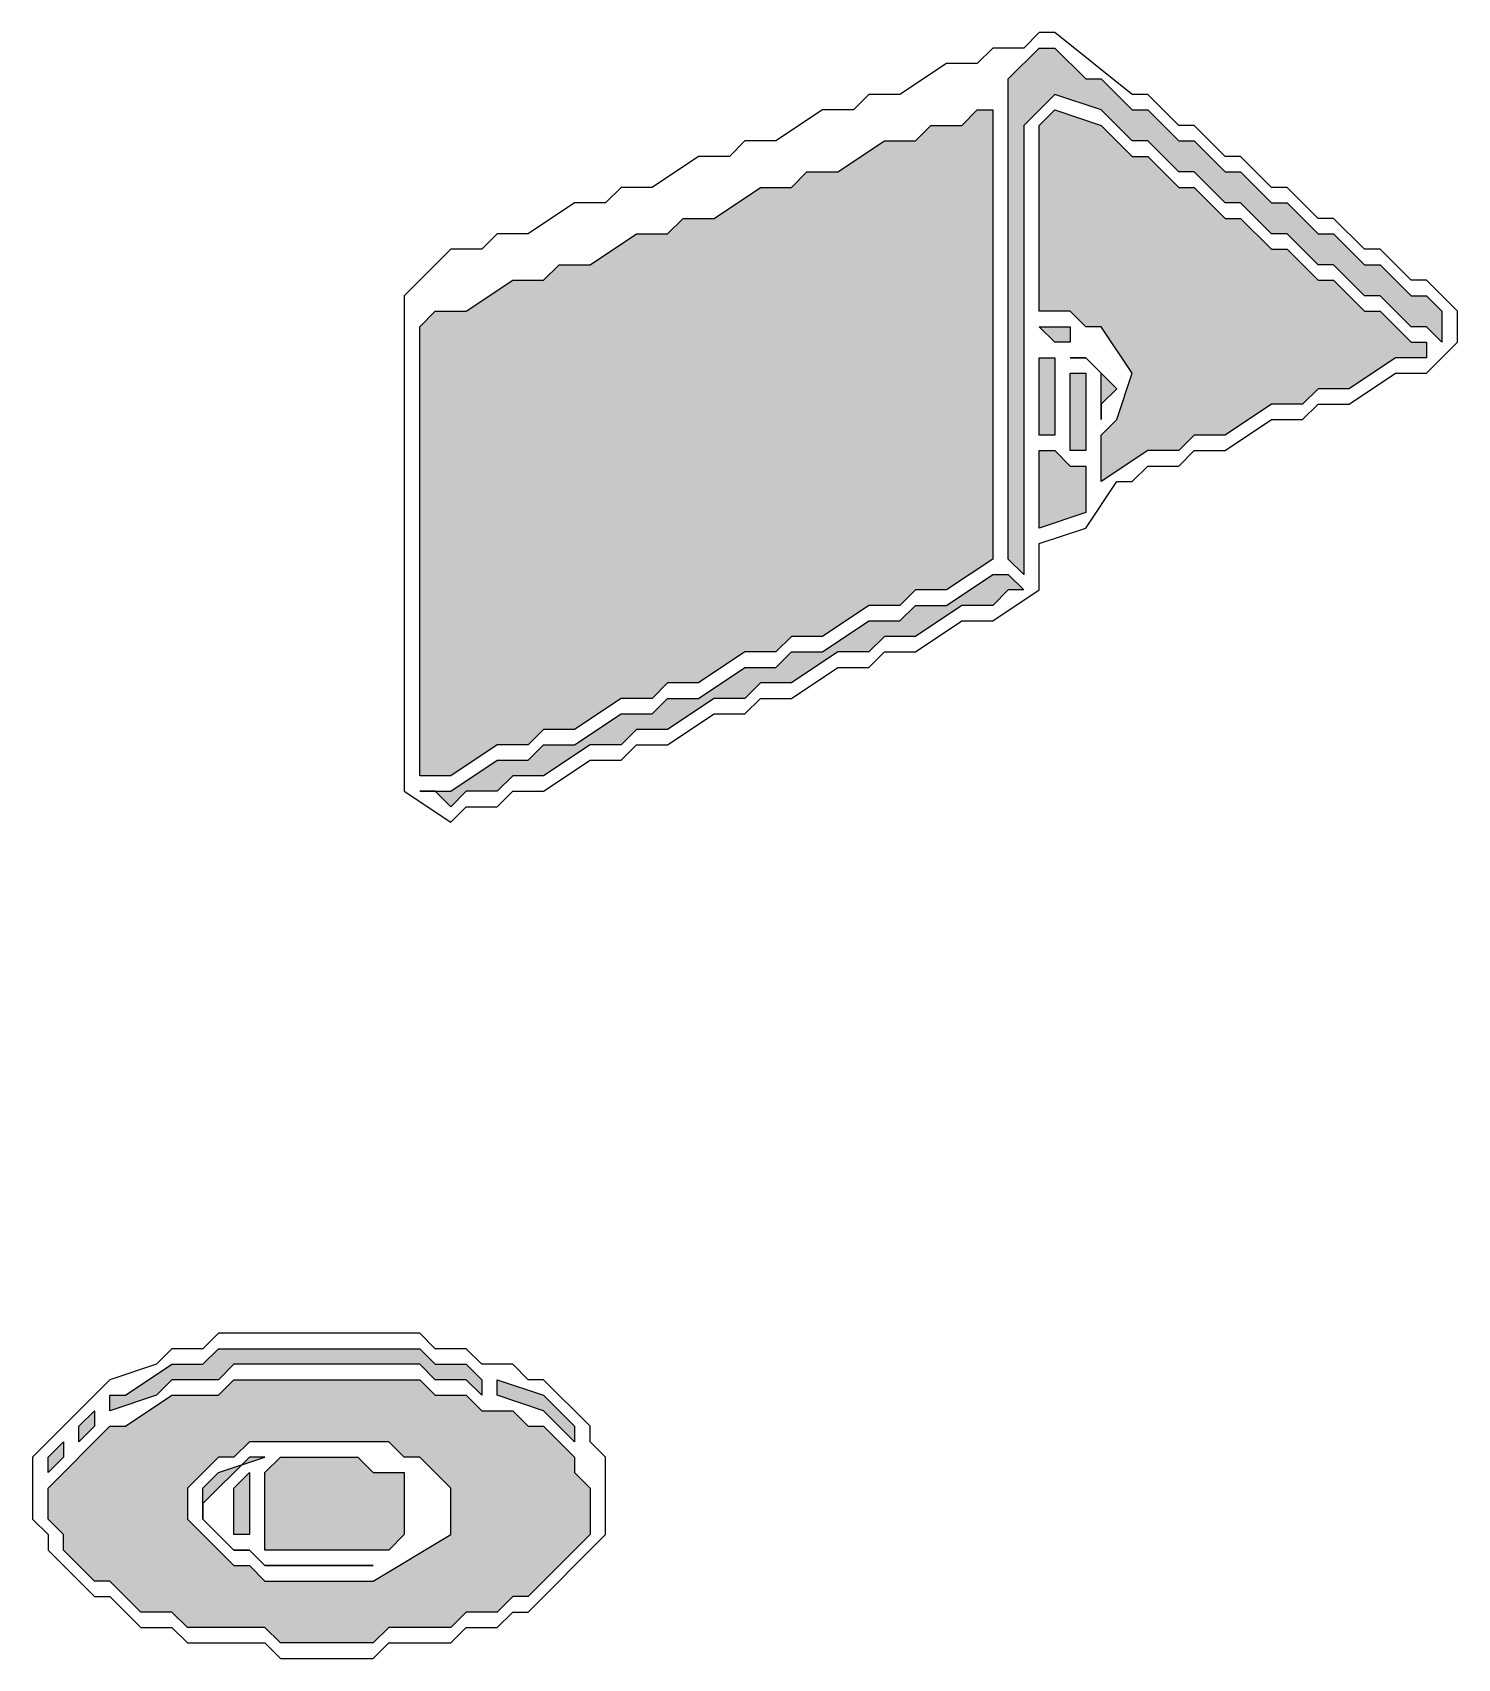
# Model space of a CAD drawing. Header units: millimetres. Extents: x 5 to 252589, y 5 to 415.
# Drawn here: x 12450.5 to 12458.17, y 291.5 to 300.25 of the extents above; entities that cross this region are included whole.
import ezdxf

# ---------------------------------------------------------------- set-up
doc = ezdxf.new("R2010")
doc.units = ezdxf.units.MM
doc.layers.add('HATCH', color=8, linetype='Continuous', lineweight=9)
doc.layers.add('OUTLINE', color=7, linetype='Continuous', lineweight=25)

msp = doc.modelspace()

# ---------------------------------------------------------------- hatches: boundary and pattern name
at = {"layer": 'HATCH', "true_color": 0x46828b}
msp.add_hatch(color=137, dxfattribs=at).paths.add_polyline_path([(12455.83333, 297.33333), (12455.75, 297.41667), (12455.75, 300), (12455.91667, 300.16667), (12456, 300.16667), (12456.16667, 300), (12456.25, 300), (12456.41667, 299.83333), (12456.5, 299.83333), (12456.66667, 299.66667), (12456.75, 299.66667), (12456.91667, 299.5), (12457, 299.5), (12457.16667, 299.33333), (12457.25, 299.33333), (12457.41667, 299.16667), (12457.5, 299.16667), (12457.66667, 299), (12457.75, 299), (12457.91667, 298.83333), (12458, 298.83333), (12458.08333, 298.75), (12458.08333, 298.58333), (12458, 298.66667), (12457.91667, 298.66667), (12457.75, 298.83333), (12457.66667, 298.83333), (12457.5, 299), (12457.41667, 299), (12457.25, 299.16667), (12457.16667, 299.16667), (12457, 299.33333), (12456.91667, 299.33333), (12456.75, 299.5), (12456.66667, 299.5), (12456.5, 299.66667), (12456.41667, 299.66667), (12456.25, 299.83333), (12456, 299.91667), (12455.83333, 299.75)])
at = {"layer": 'HATCH', "true_color": 0x46858f}
msp.add_hatch(color=145, dxfattribs=at).paths.add_polyline_path([(12452.58333, 296.25), (12452.58333, 298.66667), (12452.66667, 298.75), (12452.83333, 298.75), (12453.08333, 298.91667), (12453.25, 298.91667), (12453.33333, 299), (12453.5, 299), (12453.75, 299.16667), (12453.91667, 299.16667), (12454, 299.25), (12454.16667, 299.25), (12454.41667, 299.41667), (12454.58333, 299.41667), (12454.66667, 299.5), (12454.83333, 299.5), (12455.08333, 299.66667), (12455.25, 299.66667), (12455.33333, 299.75), (12455.5, 299.75), (12455.58333, 299.83333), (12455.66667, 299.83333), (12455.66667, 297.41667), (12455.41667, 297.25), (12455.25, 297.25), (12455.16667, 297.16667), (12455, 297.16667), (12454.75, 297), (12454.58333, 297), (12454.5, 296.91667), (12454.33333, 296.91667), (12454.08333, 296.75), (12453.91667, 296.75), (12453.83333, 296.66667), (12453.66667, 296.66667), (12453.41667, 296.5), (12453.25, 296.5), (12453.16667, 296.41667), (12453, 296.41667), (12452.75, 296.25)])
at = {"layer": 'HATCH', "true_color": 0x46909b}
for points in [[(12458, 298.5), (12457.83333, 298.5), (12457.58333, 298.33333), (12457.41667, 298.33333), (12457.33333, 298.25), (12457.16667, 298.25), (12456.91667, 298.08333), (12456.75, 298.08333), (12456.66667, 298), (12456.5, 298), (12456.25, 297.83333), (12456.25, 298.08333), (12456.33333, 298.16667), (12456.41667, 298.41667), (12456.25, 298.66667), (12456.16667, 298.66667), (12456.08333, 298.75), (12455.91667, 298.75), (12455.91667, 299.75), (12456, 299.83333), (12456.25, 299.75), (12456.41667, 299.58333), (12456.5, 299.58333), (12456.66667, 299.41667), (12456.75, 299.41667), (12456.91667, 299.25), (12457, 299.25), (12457.16667, 299.08333), (12457.25, 299.08333), (12457.41667, 298.91667), (12457.5, 298.91667), (12457.66667, 298.75), (12457.75, 298.75), (12457.91667, 298.58333), (12458, 298.58333)], [(12452.58333, 296.16667), (12452.75, 296.16667), (12453, 296.33333), (12453.16667, 296.33333), (12453.25, 296.41667), (12453.41667, 296.41667), (12453.66667, 296.58333), (12453.83333, 296.58333), (12453.91667, 296.66667), (12454.08333, 296.66667), (12454.33333, 296.83333), (12454.5, 296.83333), (12454.58333, 296.91667), (12454.75, 296.91667), (12455, 297.08333), (12455.16667, 297.08333), (12455.25, 297.16667), (12455.41667, 297.16667), (12455.66667, 297.33333), (12455.75, 297.33333), (12455.83333, 297.25), (12455.75, 297.25), (12455.66667, 297.16667), (12455.5, 297.16667), (12455.25, 297), (12455.08333, 297), (12455, 296.91667), (12454.83333, 296.91667), (12454.58333, 296.75), (12454.41667, 296.75), (12454.33333, 296.66667), (12454.16667, 296.66667), (12453.91667, 296.5), (12453.75, 296.5), (12453.66667, 296.41667), (12453.5, 296.41667), (12453.25, 296.25), (12453.08333, 296.25), (12453, 296.16667), (12452.83333, 296.16667), (12452.75, 296.08333), (12452.66667, 296.16667)]]:
    msp.add_hatch(color=135, dxfattribs=at).paths.add_polyline_path(points)
at = {"layer": 'HATCH', "true_color": 0xabb0b4}
for points in [[(12456.08333, 298.58333), (12456, 298.58333), (12455.91667, 298.66667), (12456.08333, 298.66667)], [(12455.91667, 298.08333), (12455.91667, 298.5), (12456, 298.5), (12456, 298.08333)], [(12451.75, 292.08333), (12451.75, 292.5), (12451.83333, 292.58333), (12452.25, 292.58333), (12452.33333, 292.5), (12452.5, 292.5), (12452.5, 292.16667), (12452.41667, 292.08333)]]:
    msp.add_hatch(color=253, dxfattribs=at).paths.add_polyline_path(points)
at = {"layer": 'HATCH', "true_color": 0xb9bfc3}
for points in [[(12456.25, 298.16667), (12456.25, 298.41667), (12456.16667, 298.5), (12456.08333, 298.5), (12456.16667, 298.5), (12456.33333, 298.33333), (12456.25, 298.25)], [(12455.91667, 297.58333), (12455.91667, 298), (12456, 298), (12456.08333, 297.91667), (12456.16667, 297.91667), (12456.16667, 297.66667)], [(12452.33333, 292), (12451.75, 292), (12451.66667, 292.08333), (12451.58333, 292.08333), (12451.41667, 292.25), (12451.41667, 292.41667), (12451.5, 292.5), (12451.75, 292.58333), (12451.66667, 292.58333), (12451.41667, 292.33333), (12451.41667, 292.25), (12451.58333, 292.08333), (12451.66667, 292.08333), (12451.75, 292)]]:
    msp.add_hatch(color=9, dxfattribs=at).paths.add_polyline_path(points)
at = {"layer": 'HATCH', "true_color": 0xa6abaf}
for points in [[(12456.08333, 298), (12456.08333, 298.41667), (12456.16667, 298.41667), (12456.16667, 298)], [(12451.58333, 292.16667), (12451.58333, 292.41667), (12451.66667, 292.5), (12451.66667, 292.16667)]]:
    msp.add_hatch(color=253, dxfattribs=at).paths.add_polyline_path(points)
at = {"layer": 'HATCH', "true_color": 0xbfa37e}
msp.add_hatch(color=33, dxfattribs=at).paths.add_polyline_path([(12450.91667, 292.83333), (12450.91667, 292.91667), (12451, 292.91667), (12451.25, 293.08333), (12451.41667, 293.08333), (12451.5, 293.16667), (12452.58333, 293.16667), (12452.66667, 293.08333), (12452.83333, 293.08333), (12452.91667, 293), (12452.91667, 292.91667), (12452.83333, 293), (12452.66667, 293), (12452.58333, 293.08333), (12451.58333, 293.08333), (12451.5, 293), (12451.25, 293), (12451.16667, 292.91667)])
at = {"layer": 'HATCH', "true_color": 0xceb089}
h = msp.add_hatch(color=43, dxfattribs=at)
h.paths.add_polyline_path([(12450.58333, 292.25), (12450.58333, 292.41667), (12450.91667, 292.75), (12451, 292.75), (12451.25, 292.91667), (12451.5, 292.91667), (12451.58333, 293), (12452.58333, 293), (12452.66667, 292.91667), (12452.83333, 292.91667), (12452.91667, 292.83333), (12453.08333, 292.83333), (12453.16667, 292.75), (12453.25, 292.75), (12453.41667, 292.58333), (12453.41667, 292.5), (12453.5, 292.41667), (12453.5, 292.16667), (12453.16667, 291.83333), (12453.08333, 291.83333), (12453, 291.75), (12452.83333, 291.75), (12452.75, 291.66667), (12452.41667, 291.66667), (12452.33333, 291.58333), (12451.83333, 291.58333), (12451.75, 291.66667), (12451.33333, 291.66667), (12451.25, 291.75), (12451.08333, 291.75), (12450.91667, 291.91667), (12450.83333, 291.91667), (12450.66667, 292.08333), (12450.66667, 292.16667)])
h.paths.add_polyline_path([(12451.33333, 292.25), (12451.58333, 292), (12451.66667, 292), (12451.75, 291.91667), (12452.33333, 291.91667), (12452.75, 292.16667), (12452.75, 292.41667), (12452.58333, 292.58333), (12452.5, 292.58333), (12452.41667, 292.66667), (12451.66667, 292.66667), (12451.58333, 292.58333), (12451.5, 292.58333), (12451.33333, 292.41667)], flags=0)
at = {"layer": 'HATCH', "true_color": 0xb99e7b}
for points in [[(12453.41667, 292.66667), (12453.25, 292.83333), (12453, 292.91667), (12453, 293), (12453.25, 292.91667), (12453.41667, 292.75)], [(12450.75, 292.66667), (12450.75, 292.75), (12450.83333, 292.83333), (12450.83333, 292.75)]]:
    msp.add_hatch(color=33, dxfattribs=at).paths.add_polyline_path(points)
at = {"layer": 'HATCH', "true_color": 0xb49a77}
msp.add_hatch(color=33, dxfattribs=at).paths.add_polyline_path([(12450.58333, 292.5), (12450.58333, 292.58333), (12450.66667, 292.66667), (12450.66667, 292.58333)])

# ---------------------------------------------------------------- linework, layer by layer
at = {"layer": 'OUTLINE', "color": 139, "true_color": 0x42544a}
for points in [[(12452.5, 296.16667), (12452.75, 296), (12452.83333, 296.08333), (12453, 296.08333), (12453.08333, 296.16667), (12453.25, 296.16667), (12453.5, 296.33333), (12453.66667, 296.33333), (12453.75, 296.41667), (12453.91667, 296.41667), (12454.16667, 296.58333), (12454.33333, 296.58333), (12454.41667, 296.66667), (12454.58333, 296.66667), (12454.83333, 296.83333), (12455, 296.83333), (12455.08333, 296.91667), (12455.25, 296.91667), (12455.5, 297.08333), (12455.66667, 297.08333), (12455.91667, 297.25), (12455.91667, 297.5), (12456.16667, 297.58333), (12456.33333, 297.83333), (12456.41667, 297.83333), (12456.5, 297.91667), (12456.66667, 297.91667), (12456.75, 298), (12456.91667, 298), (12457.16667, 298.16667), (12457.33333, 298.16667), (12457.41667, 298.25), (12457.58333, 298.25), (12457.83333, 298.41667), (12458, 298.41667), (12458.16667, 298.58333), (12458.16667, 298.75), (12458, 298.91667), (12457.91667, 298.91667), (12457.75, 299.08333), (12457.66667, 299.08333), (12457.5, 299.25), (12457.41667, 299.25), (12457.25, 299.41667), (12457.16667, 299.41667), (12457, 299.58333), (12456.91667, 299.58333), (12456.75, 299.75), (12456.66667, 299.75), (12456.5, 299.91667), (12456.41667, 299.91667), (12456, 300.25), (12455.91667, 300.25), (12455.83333, 300.16667), (12455.66667, 300.16667), (12455.58333, 300.08333), (12455.41667, 300.08333), (12455.16667, 299.91667), (12455, 299.91667), (12454.91667, 299.83333), (12454.75, 299.83333), (12454.5, 299.66667), (12454.33333, 299.66667), (12454.25, 299.58333), (12454.08333, 299.58333), (12453.83333, 299.41667), (12453.66667, 299.41667), (12453.58333, 299.33333), (12453.41667, 299.33333), (12453.16667, 299.16667), (12453, 299.16667), (12452.91667, 299.08333), (12452.75, 299.08333), (12452.5, 298.83333)], [(12455.83333, 297.33333), (12455.75, 297.41667), (12455.75, 300), (12455.91667, 300.16667), (12456, 300.16667), (12456.16667, 300), (12456.25, 300), (12456.41667, 299.83333), (12456.5, 299.83333), (12456.66667, 299.66667), (12456.75, 299.66667), (12456.91667, 299.5), (12457, 299.5), (12457.16667, 299.33333), (12457.25, 299.33333), (12457.41667, 299.16667), (12457.5, 299.16667), (12457.66667, 299), (12457.75, 299), (12457.91667, 298.83333), (12458, 298.83333), (12458.08333, 298.75), (12458.08333, 298.58333), (12458, 298.66667), (12457.91667, 298.66667), (12457.75, 298.83333), (12457.66667, 298.83333), (12457.5, 299), (12457.41667, 299), (12457.25, 299.16667), (12457.16667, 299.16667), (12457, 299.33333), (12456.91667, 299.33333), (12456.75, 299.5), (12456.66667, 299.5), (12456.5, 299.66667), (12456.41667, 299.66667), (12456.25, 299.83333), (12456, 299.91667), (12455.83333, 299.75)], [(12452.58333, 296.25), (12452.58333, 298.66667), (12452.66667, 298.75), (12452.83333, 298.75), (12453.08333, 298.91667), (12453.25, 298.91667), (12453.33333, 299), (12453.5, 299), (12453.75, 299.16667), (12453.91667, 299.16667), (12454, 299.25), (12454.16667, 299.25), (12454.41667, 299.41667), (12454.58333, 299.41667), (12454.66667, 299.5), (12454.83333, 299.5), (12455.08333, 299.66667), (12455.25, 299.66667), (12455.33333, 299.75), (12455.5, 299.75), (12455.58333, 299.83333), (12455.66667, 299.83333), (12455.66667, 297.41667), (12455.41667, 297.25), (12455.25, 297.25), (12455.16667, 297.16667), (12455, 297.16667), (12454.75, 297), (12454.58333, 297), (12454.5, 296.91667), (12454.33333, 296.91667), (12454.08333, 296.75), (12453.91667, 296.75), (12453.83333, 296.66667), (12453.66667, 296.66667), (12453.41667, 296.5), (12453.25, 296.5), (12453.16667, 296.41667), (12453, 296.41667), (12452.75, 296.25)], [(12458, 298.5), (12457.83333, 298.5), (12457.58333, 298.33333), (12457.41667, 298.33333), (12457.33333, 298.25), (12457.16667, 298.25), (12456.91667, 298.08333), (12456.75, 298.08333), (12456.66667, 298), (12456.5, 298), (12456.25, 297.83333), (12456.25, 298.08333), (12456.33333, 298.16667), (12456.41667, 298.41667), (12456.25, 298.66667), (12456.16667, 298.66667), (12456.08333, 298.75), (12455.91667, 298.75), (12455.91667, 299.75), (12456, 299.83333), (12456.25, 299.75), (12456.41667, 299.58333), (12456.5, 299.58333), (12456.66667, 299.41667), (12456.75, 299.41667), (12456.91667, 299.25), (12457, 299.25), (12457.16667, 299.08333), (12457.25, 299.08333), (12457.41667, 298.91667), (12457.5, 298.91667), (12457.66667, 298.75), (12457.75, 298.75), (12457.91667, 298.58333), (12458, 298.58333)], [(12456.08333, 298.58333), (12456, 298.58333), (12455.91667, 298.66667), (12456.08333, 298.66667)], [(12455.91667, 298.08333), (12455.91667, 298.5), (12456, 298.5), (12456, 298.08333)], [(12456.25, 298.16667), (12456.25, 298.41667), (12456.16667, 298.5), (12456.08333, 298.5), (12456.16667, 298.5), (12456.33333, 298.33333), (12456.25, 298.25)], [(12456.08333, 298), (12456.08333, 298.41667), (12456.16667, 298.41667), (12456.16667, 298)], [(12455.91667, 297.58333), (12455.91667, 298), (12456, 298), (12456.08333, 297.91667), (12456.16667, 297.91667), (12456.16667, 297.66667)], [(12452.58333, 296.16667), (12452.75, 296.16667), (12453, 296.33333), (12453.16667, 296.33333), (12453.25, 296.41667), (12453.41667, 296.41667), (12453.66667, 296.58333), (12453.83333, 296.58333), (12453.91667, 296.66667), (12454.08333, 296.66667), (12454.33333, 296.83333), (12454.5, 296.83333), (12454.58333, 296.91667), (12454.75, 296.91667), (12455, 297.08333), (12455.16667, 297.08333), (12455.25, 297.16667), (12455.41667, 297.16667), (12455.66667, 297.33333), (12455.75, 297.33333), (12455.83333, 297.25), (12455.75, 297.25), (12455.66667, 297.16667), (12455.5, 297.16667), (12455.25, 297), (12455.08333, 297), (12455, 296.91667), (12454.83333, 296.91667), (12454.58333, 296.75), (12454.41667, 296.75), (12454.33333, 296.66667), (12454.16667, 296.66667), (12453.91667, 296.5), (12453.75, 296.5), (12453.66667, 296.41667), (12453.5, 296.41667), (12453.25, 296.25), (12453.08333, 296.25), (12453, 296.16667), (12452.83333, 296.16667), (12452.75, 296.08333), (12452.66667, 296.16667)], [(12450.5, 292.25), (12450.58333, 292.16667), (12450.58333, 292.08333), (12450.83333, 291.83333), (12450.91667, 291.83333), (12451.08333, 291.66667), (12451.25, 291.66667), (12451.33333, 291.58333), (12451.75, 291.58333), (12451.83333, 291.5), (12452.33333, 291.5), (12452.41667, 291.58333), (12452.75, 291.58333), (12452.83333, 291.66667), (12453, 291.66667), (12453.08333, 291.75), (12453.16667, 291.75), (12453.58333, 292.16667), (12453.58333, 292.58333), (12453.5, 292.66667), (12453.5, 292.75), (12453.25, 293), (12453.16667, 293), (12453.08333, 293.08333), (12452.91667, 293.08333), (12452.83333, 293.16667), (12452.66667, 293.16667), (12452.58333, 293.25), (12451.5, 293.25), (12451.41667, 293.16667), (12451.25, 293.16667), (12451.16667, 293.08333), (12450.91667, 293), (12450.5, 292.58333)], [(12450.91667, 292.83333), (12450.91667, 292.91667), (12451, 292.91667), (12451.25, 293.08333), (12451.41667, 293.08333), (12451.5, 293.16667), (12452.58333, 293.16667), (12452.66667, 293.08333), (12452.83333, 293.08333), (12452.91667, 293), (12452.91667, 292.91667), (12452.83333, 293), (12452.66667, 293), (12452.58333, 293.08333), (12451.58333, 293.08333), (12451.5, 293), (12451.25, 293), (12451.16667, 292.91667)], [(12450.58333, 292.25), (12450.58333, 292.41667), (12450.91667, 292.75), (12451, 292.75), (12451.25, 292.91667), (12451.5, 292.91667), (12451.58333, 293), (12452.58333, 293), (12452.66667, 292.91667), (12452.83333, 292.91667), (12452.91667, 292.83333), (12453.08333, 292.83333), (12453.16667, 292.75), (12453.25, 292.75), (12453.41667, 292.58333), (12453.41667, 292.5), (12453.5, 292.41667), (12453.5, 292.16667), (12453.16667, 291.83333), (12453.08333, 291.83333), (12453, 291.75), (12452.83333, 291.75), (12452.75, 291.66667), (12452.41667, 291.66667), (12452.33333, 291.58333), (12451.83333, 291.58333), (12451.75, 291.66667), (12451.33333, 291.66667), (12451.25, 291.75), (12451.08333, 291.75), (12450.91667, 291.91667), (12450.83333, 291.91667), (12450.66667, 292.08333), (12450.66667, 292.16667)], [(12453.41667, 292.66667), (12453.25, 292.83333), (12453, 292.91667), (12453, 293), (12453.25, 292.91667), (12453.41667, 292.75)], [(12450.75, 292.66667), (12450.75, 292.75), (12450.83333, 292.83333), (12450.83333, 292.75)], [(12450.58333, 292.5), (12450.58333, 292.58333), (12450.66667, 292.66667), (12450.66667, 292.58333)], [(12451.33333, 292.25), (12451.58333, 292), (12451.66667, 292), (12451.75, 291.91667), (12452.33333, 291.91667), (12452.75, 292.16667), (12452.75, 292.41667), (12452.58333, 292.58333), (12452.5, 292.58333), (12452.41667, 292.66667), (12451.66667, 292.66667), (12451.58333, 292.58333), (12451.5, 292.58333), (12451.33333, 292.41667)], [(12452.33333, 292), (12451.75, 292), (12451.66667, 292.08333), (12451.58333, 292.08333), (12451.41667, 292.25), (12451.41667, 292.41667), (12451.5, 292.5), (12451.75, 292.58333), (12451.66667, 292.58333), (12451.41667, 292.33333), (12451.41667, 292.25), (12451.58333, 292.08333), (12451.66667, 292.08333), (12451.75, 292)], [(12451.75, 292.08333), (12451.75, 292.5), (12451.83333, 292.58333), (12452.25, 292.58333), (12452.33333, 292.5), (12452.5, 292.5), (12452.5, 292.16667), (12452.41667, 292.08333)], [(12451.58333, 292.16667), (12451.58333, 292.41667), (12451.66667, 292.5), (12451.66667, 292.16667)]]:
    msp.add_lwpolyline(points, close=True, dxfattribs=at)

doc.saveas('drawing.dxf')
